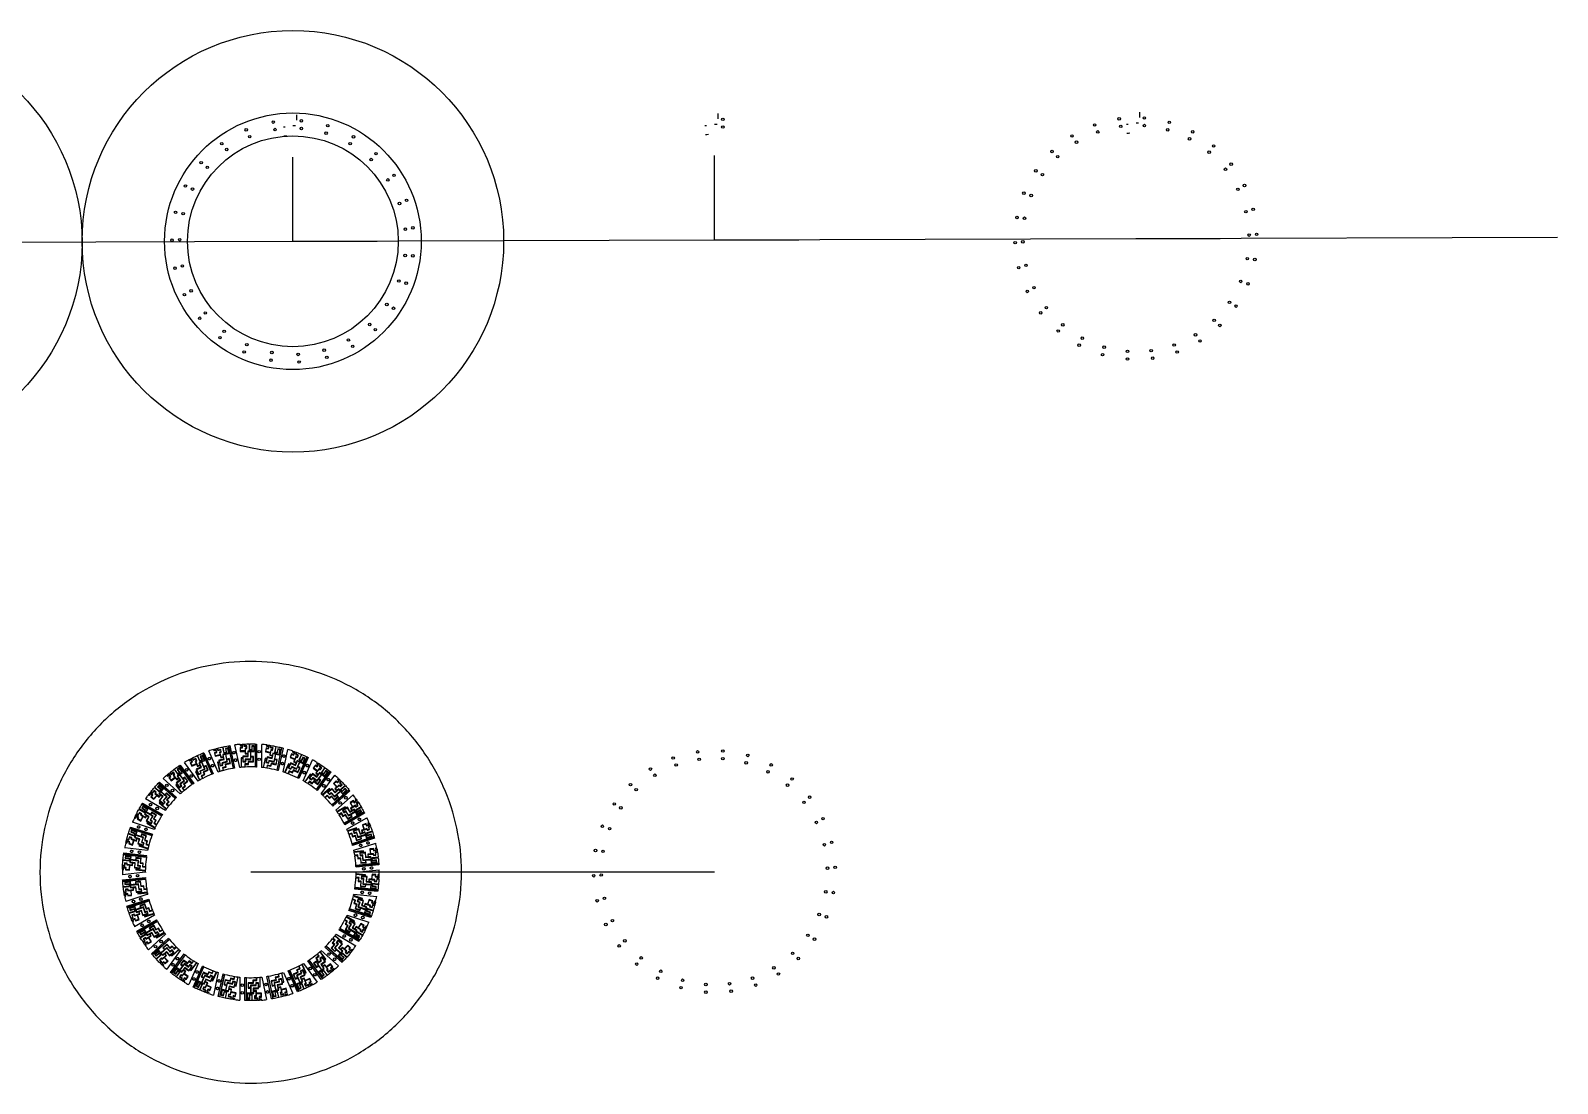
# Model space of a CAD drawing. Extents: x 6856 to 201593, y 33740 to 394177.
# Drawn here: x 48150 to 84373, y 172277 to 197253 of the extents above; entities that cross this region are included whole.
import ezdxf

# ---------------------------------------------------------------- set-up
doc = ezdxf.new("R2010")
doc.units = 13
doc.header["$MEASUREMENT"] = 0
doc.layers.add('Flow', color=7, linetype='Continuous')

# ---------------------------------------------------------------- blocks, each defined once
blk = doc.blocks.new('*U57')
at = {"layer": 'Flow'}
for centre in [(197, 94), (197, -88)]:
    blk.add_circle(centre, 30, dxfattribs=at)
blk = doc.blocks.new('*U58')
at = {"layer": 'Flow', "color": 0, "linetype": 'ByBlock', "lineweight": -2, "transparency": 16777216}
for p, rotation in [((53133, 194724), 26.70928855914435), ((53738, 194944), 13.35464427957218), ((54988, 194949), 347.2207512688772), ((52596, 194371), 40.06393283871658), ((55594, 194734), 333.866106989305), ((52155, 193903), 53.41857711828879), ((56134, 194385), 320.5114627097328), ((56579, 193920), 307.1568184301607), ((51833, 193346), 66.773221397861), ((56905, 193366), 293.8021741505884), ((51649, 192730), 80.12786567743319), ((57093, 192751), 280.4475298710163), ((51613, 192088), 93.48250995700538), ((51725, 191455), 106.8371542365776), ((57135, 192109), 267.092885591444), ((57027, 191475), 253.7382413118719), ((51981, 190865), 120.1917985161498), ((52367, 190350), 133.546442795722), ((56776, 190883), 240.3835970322996), ((56394, 190365), 227.0289527527274), ((52860, 189938), 146.9010870752942), ((53436, 189651), 160.2557313548664), ((55904, 189949), 213.6743084731552), ((54062, 189505), 173.6103756344386), ((54705, 189507), 186.9650199140108), ((55330, 189658), 200.319664193583)]:
    blk.add_blockref('*U57', p, dxfattribs=dict(at, rotation=rotation))
blk.add_blockref('*U57', (54377, 195018), dxfattribs=at)
blk = doc.blocks.new('*U59')
at = {"layer": 'Flow'}
for centre in [(201, 359), (201, 178)]:
    blk.add_circle(centre, 30, dxfattribs=at)
blk = doc.blocks.new('*U60')
at = {"layer": 'Flow', "color": 0, "linetype": 'ByBlock', "lineweight": -2, "transparency": 16777216}
for p, rotation in [((73356, 194604), 24.00021087404067), ((73853, 194766), 12.0001054370203), ((74893, 194766), 348.0030576735899), ((75390, 194604), 336.0029522365696), ((72904, 194343), 36.00031631106103), ((75842, 194343), 324.0028467995492), ((72515, 193993), 48.00042174808136), ((72208, 193570), 60.0005271851017), ((76231, 193993), 312.0027413625289), ((76538, 193571), 300.0026359255085), ((71995, 193093), 72.00063262212205), ((71887, 192582), 84.00073805914238), ((76751, 193093), 288.0025304884882), ((76859, 192582), 276.0024250514678), ((71887, 192059), 96.00084349616272), ((71995, 191548), 108.0009489331831), ((76859, 192059), 264.0023196144475), ((76751, 191548), 252.0022141774272), ((72208, 191070), 120.0010543702034), ((72515, 190648), 132.0011598072238), ((76538, 191070), 240.0021087404068), ((72904, 190298), 144.0012652442441), ((76231, 190648), 228.0020033033865), ((73356, 190037), 156.0013706812645), ((75390, 190037), 204.0017924293458), ((75843, 190298), 216.0018978663661), ((73853, 189875), 168.0014761182848), ((74373, 189820), 180.0015815552461), ((74893, 189875), 192.0016869923254)]:
    blk.add_blockref('*U59', p, dxfattribs=dict(at, rotation=rotation))
blk.add_blockref('*U59', (74373, 194820), dxfattribs=at)
blk = doc.blocks.new('*U63')
at = {"layer": 'Flow'}
for centre in [(201, 359), (201, 178)]:
    blk.add_circle(centre, 30, dxfattribs=at)
blk = doc.blocks.new('*U64')
at = {"layer": 'Flow', "color": 0, "linetype": 'ByBlock', "lineweight": -2, "transparency": 16777216}
for p, rotation in [((73356, 194604), 24.00021087404067), ((73853, 194766), 12.0001054370203), ((74893, 194766), 348.0030576735899), ((75390, 194604), 336.0029522365696), ((72904, 194343), 36.00031631106103), ((75842, 194343), 324.0028467995492), ((72515, 193993), 48.00042174808136), ((72208, 193570), 60.0005271851017), ((76231, 193993), 312.0027413625289), ((76538, 193571), 300.0026359255085), ((71995, 193093), 72.00063262212205), ((71887, 192582), 84.00073805914238), ((76751, 193093), 288.0025304884882), ((76859, 192582), 276.0024250514678), ((71887, 192059), 96.00084349616272), ((71995, 191548), 108.0009489331831), ((76859, 192059), 264.0023196144475), ((76751, 191548), 252.0022141774272), ((72208, 191070), 120.0010543702034), ((72515, 190648), 132.0011598072238), ((76538, 191070), 240.0021087404068), ((72904, 190298), 144.0012652442441), ((76231, 190648), 228.0020033033865), ((73356, 190037), 156.0013706812645), ((75390, 190037), 204.0017924293458), ((75843, 190298), 216.0018978663661), ((73853, 189875), 168.0014761182848), ((74373, 189820), 180.0015815552461), ((74893, 189875), 192.0016869923254)]:
    blk.add_blockref('*U63', p, dxfattribs=dict(at, rotation=rotation))
blk.add_blockref('*U63', (74373, 194820), dxfattribs=at)
blk = doc.blocks.new('*U65')
at = {"layer": 'Flow'}
for p, q in [((-254, -709), (-254, -737)), ((261, -1257), (261, -710)), ((-254, -737), (-207, -737)), ((-207, -783), (-252, -783)), ((-252, -783), (-252, -875)), ((-252, -875), (-132, -875)), ((-186, -1028), (-225, -1028)), ((-225, -1028), (-225, -1253)), ((-207, -737), (-207, -783)), ((-69, -987), (-186, -987)), ((-186, -987), (-186, -1028)), ((-132, -875), (-132, -936)), ((-132, -936), (-69, -936)), ((-69, -936), (-69, -987))]:
    blk.add_line(p, q, dxfattribs=at)
for points in [[(-100, -756), (-100, -799), (-132, -799), (-132, -865), (-242, -865), (-242, -793), (-197, -793), (-197, -727), (-244, -727), (-244, -709, -0.006445), (-165, -703), (-165, -756)], [(73, -755), (73, -870), (-69, -870), (-69, -926), (-122, -926), (-122, -809), (-90, -809), (-90, -746), (-155, -746), (-155, -703, -0.009968), (-34, -699), (-34, -850), (33, -850), (33, -755)], [(102, -700), (102, -1245, 0.023321), (-131, -1247), (-131, -1185), (-51, -1185), (-51, -1122), (63, -1122), (63, -998), (4, -998), (4, -880), (83, -880), (83, -745), (23, -745), (23, -840), (-24, -840), (-24, -699, -0.010349)], [(141, -702), (141, -1247, 0.002875), (112, -1246), (112, -701, -0.00236)], [(53, -1008), (53, -1112), (-61, -1112), (-61, -1175), (-141, -1175), (-141, -1247, 0.007384), (-215, -1252), (-215, -1038), (-186, -1038), (-186, -1124), (-118, -1124), (-118, -1069), (4, -1069), (4, -1008)], [(231, -884, -1), (171, -884, -1)], [(231, -1066, -1), (171, -1066, -1)]]:
    blk.add_lwpolyline(points, format="xyb", close=True, dxfattribs=at)
blk.add_lwpolyline([(-6, -880), (-6, -1059), (-128, -1059), (-128, -1114), (-176, -1114), (-176, -997), (-59, -997), (-59, -880)], close=True, dxfattribs=at)
for centre in [(201, -884), (201, -1066)]:
    blk.add_circle(centre, 30, dxfattribs=at)
for radius, start, end in [(5000, 84, 96), (3044, 94.7806, 96), (3044, 84, 85.0894), (2500, 95.1598, 96), (2500, 84, 84.0166)]:
    blk.add_arc((0, -3743), radius, start, end, dxfattribs=at)
blk = doc.blocks.new('*U66')
at = {"layer": 'Flow', "color": 0, "linetype": 'ByBlock', "lineweight": -2, "transparency": 16777216}
for p, rotation in [((52595, 180948), 12.00193896312128), ((54148, 180949), 348.0562299305187), ((51850, 180706), 24.00387792624265), ((54892, 180708), 336.0542909673973), ((51173, 180315), 36.00581688936398), ((55571, 180317), 324.0523520042759), ((50591, 179791), 48.00775585248532), ((56153, 179794), 312.0504130411546), ((50131, 179158), 60.00969481560666), ((56613, 179161), 300.0484740780333), ((49813, 178443), 72.01163377872797), ((56932, 178446), 288.0465351149119), ((49650, 177677), 84.0135727418493), ((57096, 177681), 276.0445961517906), ((49651, 176894), 96.01551170497066), ((57096, 176898), 264.0426571886692), ((49814, 176129), 108.017450668092), ((56934, 176132), 252.0407182255479), ((50132, 175414), 120.0193896312133), ((56616, 175417), 240.0387792624266), ((50592, 174781), 132.0213285943346), ((56156, 174784), 228.0368402993053), ((51174, 174257), 144.023267557456), ((55575, 174260), 216.034901336184), ((51852, 173866), 156.0252065205773), ((52597, 173625), 168.0271454836987), ((54153, 173626), 192.0310234099412), ((54898, 173868), 204.0329623730626), ((53375, 173543), 180.0290844468185)]:
    blk.add_blockref('*U65', p, dxfattribs=dict(at, rotation=rotation))
blk.add_blockref('*U65', (53373, 181030), dxfattribs=at)

msp = doc.modelspace()

# ---------------------------------------------------------------- linework, layer by layer
at = {"layer": 'Flow'}
for p, q in [((54456, 195250), (54456, 195124)), ((64456, 195284), (64456, 195157)), ((74456, 195317), (74456, 195191)), ((54148, 194968), (54188, 194968)), ((54376, 194998), (54436, 194998)), ((64148, 195002), (64188, 195002)), ((64376, 195032), (64436, 195032)), ((74148, 195035), (74188, 195035)), ((74376, 195066), (74436, 195066)), ((54373, 192253), (54373, 194253)), ((64373, 192287), (64373, 194287)), ((74373, 192320), (84373, 192354)), ((44373, 192219), (54373, 192253)), ((54373, 192253), (64373, 192287)), ((54373, 192253), (64373, 192287)), ((54373, 192253), (56373, 192253)), ((64373, 192287), (74373, 192320)), ((64373, 192287), (74373, 192320)), ((64373, 192287), (74373, 192320)), ((64373, 192287), (66373, 192287)), ((74373, 192320), (76373, 192320)), ((59373, 177287), (53373, 177287)), ((64373, 177287), (59373, 177287))]:
    msp.add_line(p, q, dxfattribs=at)
for centre, radius in [((44373, 192219), 5000), ((54373, 192253), 5000), ((54373, 192253), 3044), ((64574, 195146), 30), ((64574, 194964), 30), ((54373, 192253), 2500)]:
    msp.add_circle(centre, radius, dxfattribs=at)
for centre in [(54373, 192253), (64373, 192287), (74373, 192320)]:
    msp.add_arc(centre, 2500, 93.2375, 94.9297, dxfattribs=at)

# ---------------------------------------------------------------- block references
for name, p in [('*U58', (0, 0)), ('*U60', (0, 0)), ('*U66', (0, 0)), ('*U64', (-10000, -15017))]:
    msp.add_blockref(name, p, dxfattribs=at)

doc.saveas('drawing.dxf')
